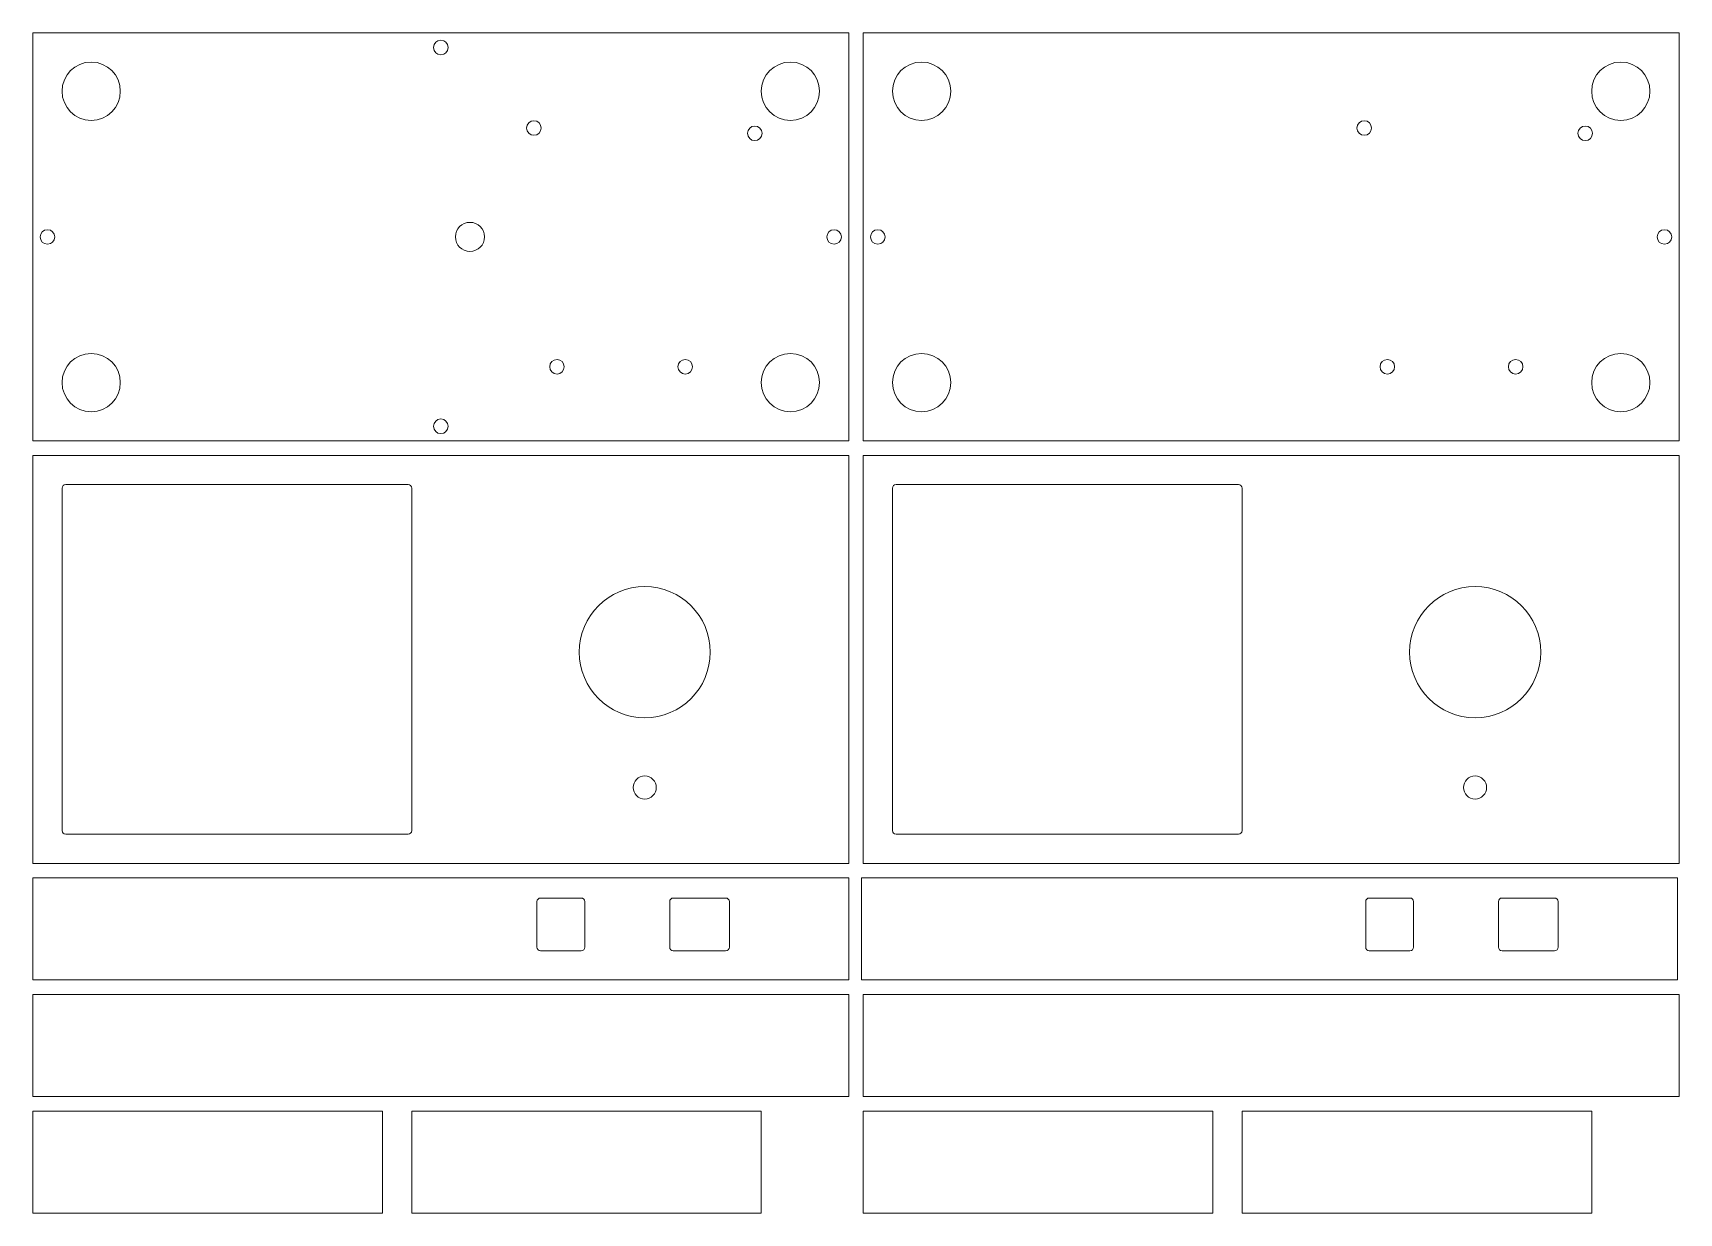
# Model space of a CAD drawing. Header units: inches. Extents: x 0 to 14.1, y -10.1 to 0.
import ezdxf

# ---------------------------------------------------------------- set-up
doc = ezdxf.new("R2010")
doc.units = ezdxf.units.IN
doc.header["$MEASUREMENT"] = 0
doc.layers.add('Layer 1', color=7, linetype='Continuous')

# ---------------------------------------------------------------- blocks, each defined once
blk = doc.blocks.new('block 2')
at = {"layer": 'Layer 1', "lineweight": 0}
blk.add_open_spline([(4.325, -7.844), (4.325, -7.861), (4.339, -7.875), (4.356, -7.875), (4.356, -7.875), (4.705, -7.875), (4.705, -7.875), (4.722, -7.875), (4.736, -7.861), (4.736, -7.844), (4.736, -7.844), (4.736, -7.453), (4.736, -7.453), (4.736, -7.436), (4.722, -7.422), (4.705, -7.422), (4.705, -7.422), (4.356, -7.422), (4.356, -7.422), (4.339, -7.422), (4.325, -7.436), (4.325, -7.453), (4.325, -7.453), (4.325, -7.844), (4.325, -7.844)], degree=3, knots=[0, 0, 0, 0, 1, 1, 1, 2, 2, 2, 3, 3, 3, 4, 4, 4, 5, 5, 5, 6, 6, 6, 7, 7, 7, 8, 8, 8, 8], dxfattribs=at)
at = {"layer": 'Layer 1', "color": 7, "lineweight": 18, "true_color": 0xffffff}
blk.add_open_spline([(4.325, -7.844), (4.325, -7.861), (4.339, -7.875), (4.356, -7.875), (4.356, -7.875), (4.705, -7.875), (4.705, -7.875), (4.722, -7.875), (4.736, -7.861), (4.736, -7.844), (4.736, -7.844), (4.736, -7.453), (4.736, -7.453), (4.736, -7.436), (4.722, -7.422), (4.705, -7.422), (4.705, -7.422), (4.356, -7.422), (4.356, -7.422), (4.339, -7.422), (4.325, -7.436), (4.325, -7.453), (4.325, -7.453), (4.325, -7.844), (4.325, -7.844)], degree=3, knots=[0, 0, 0, 0, 1, 1, 1, 2, 2, 2, 3, 3, 3, 4, 4, 4, 5, 5, 5, 6, 6, 6, 7, 7, 7, 8, 8, 8, 8], dxfattribs=at)
blk = doc.blocks.new('block 3')
at = {"layer": 'Layer 1', "lineweight": 0}
blk.add_open_spline([(5.464, -7.844), (5.464, -7.861), (5.478, -7.875), (5.495, -7.875), (5.495, -7.875), (5.944, -7.875), (5.944, -7.875), (5.962, -7.875), (5.976, -7.861), (5.976, -7.844), (5.976, -7.844), (5.976, -7.453), (5.976, -7.453), (5.976, -7.436), (5.962, -7.422), (5.944, -7.422), (5.944, -7.422), (5.495, -7.422), (5.495, -7.422), (5.478, -7.422), (5.464, -7.436), (5.464, -7.453), (5.464, -7.453), (5.464, -7.844), (5.464, -7.844)], degree=3, knots=[0, 0, 0, 0, 1, 1, 1, 2, 2, 2, 3, 3, 3, 4, 4, 4, 5, 5, 5, 6, 6, 6, 7, 7, 7, 8, 8, 8, 8], dxfattribs=at)
at = {"layer": 'Layer 1', "color": 7, "lineweight": 18, "true_color": 0xffffff}
blk.add_open_spline([(5.464, -7.844), (5.464, -7.861), (5.478, -7.875), (5.495, -7.875), (5.495, -7.875), (5.944, -7.875), (5.944, -7.875), (5.962, -7.875), (5.976, -7.861), (5.976, -7.844), (5.976, -7.844), (5.976, -7.453), (5.976, -7.453), (5.976, -7.436), (5.962, -7.422), (5.944, -7.422), (5.944, -7.422), (5.495, -7.422), (5.495, -7.422), (5.478, -7.422), (5.464, -7.436), (5.464, -7.453), (5.464, -7.453), (5.464, -7.844), (5.464, -7.844)], degree=3, knots=[0, 0, 0, 0, 1, 1, 1, 2, 2, 2, 3, 3, 3, 4, 4, 4, 5, 5, 5, 6, 6, 6, 7, 7, 7, 8, 8, 8, 8], dxfattribs=at)
blk = doc.blocks.new('block 4')
at = {"layer": 'Layer 1', "lineweight": 0}
blk.add_open_spline([(11.436, -7.844), (11.436, -7.861), (11.45, -7.875), (11.467, -7.875), (11.467, -7.875), (11.816, -7.875), (11.816, -7.875), (11.833, -7.875), (11.847, -7.861), (11.847, -7.844), (11.847, -7.844), (11.847, -7.453), (11.847, -7.453), (11.847, -7.436), (11.833, -7.422), (11.816, -7.422), (11.816, -7.422), (11.467, -7.422), (11.467, -7.422), (11.45, -7.422), (11.436, -7.436), (11.436, -7.453), (11.436, -7.453), (11.436, -7.844), (11.436, -7.844)], degree=3, knots=[0, 0, 0, 0, 1, 1, 1, 2, 2, 2, 3, 3, 3, 4, 4, 4, 5, 5, 5, 6, 6, 6, 7, 7, 7, 8, 8, 8, 8], dxfattribs=at)
at = {"layer": 'Layer 1', "color": 7, "lineweight": 18, "true_color": 0xffffff}
blk.add_open_spline([(11.436, -7.844), (11.436, -7.861), (11.45, -7.875), (11.467, -7.875), (11.467, -7.875), (11.816, -7.875), (11.816, -7.875), (11.833, -7.875), (11.847, -7.861), (11.847, -7.844), (11.847, -7.844), (11.847, -7.453), (11.847, -7.453), (11.847, -7.436), (11.833, -7.422), (11.816, -7.422), (11.816, -7.422), (11.467, -7.422), (11.467, -7.422), (11.45, -7.422), (11.436, -7.436), (11.436, -7.453), (11.436, -7.453), (11.436, -7.844), (11.436, -7.844)], degree=3, knots=[0, 0, 0, 0, 1, 1, 1, 2, 2, 2, 3, 3, 3, 4, 4, 4, 5, 5, 5, 6, 6, 6, 7, 7, 7, 8, 8, 8, 8], dxfattribs=at)
blk = doc.blocks.new('block 5')
at = {"layer": 'Layer 1', "lineweight": 0}
blk.add_open_spline([(12.575, -7.844), (12.575, -7.861), (12.589, -7.875), (12.606, -7.875), (12.606, -7.875), (13.056, -7.875), (13.056, -7.875), (13.073, -7.875), (13.087, -7.861), (13.087, -7.844), (13.087, -7.844), (13.087, -7.453), (13.087, -7.453), (13.087, -7.436), (13.073, -7.422), (13.056, -7.422), (13.056, -7.422), (12.606, -7.422), (12.606, -7.422), (12.589, -7.422), (12.575, -7.436), (12.575, -7.453), (12.575, -7.453), (12.575, -7.844), (12.575, -7.844)], degree=3, knots=[0, 0, 0, 0, 1, 1, 1, 2, 2, 2, 3, 3, 3, 4, 4, 4, 5, 5, 5, 6, 6, 6, 7, 7, 7, 8, 8, 8, 8], dxfattribs=at)
at = {"layer": 'Layer 1', "color": 7, "lineweight": 18, "true_color": 0xffffff}
blk.add_open_spline([(12.575, -7.844), (12.575, -7.861), (12.589, -7.875), (12.606, -7.875), (12.606, -7.875), (13.056, -7.875), (13.056, -7.875), (13.073, -7.875), (13.087, -7.861), (13.087, -7.844), (13.087, -7.844), (13.087, -7.453), (13.087, -7.453), (13.087, -7.436), (13.073, -7.422), (13.056, -7.422), (13.056, -7.422), (12.606, -7.422), (12.606, -7.422), (12.589, -7.422), (12.575, -7.436), (12.575, -7.453), (12.575, -7.453), (12.575, -7.844), (12.575, -7.844)], degree=3, knots=[0, 0, 0, 0, 1, 1, 1, 2, 2, 2, 3, 3, 3, 4, 4, 4, 5, 5, 5, 6, 6, 6, 7, 7, 7, 8, 8, 8, 8], dxfattribs=at)

msp = doc.modelspace()

# ---------------------------------------------------------------- linework, layer by layer
at = {"layer": 'Layer 1', "color": 7, "lineweight": 18, "true_color": 0xffffff}
for points in [[(7, -3.5), (0, -3.5), (0, 0), (7, 0), (7, -3.5)], [(14.125, -3.5), (7.125, -3.5), (7.125, 0), (14.125, 0), (14.125, -3.5)], [(7, -3.625), (0, -3.625), (0, -7.125), (7, -7.125), (7, -3.625)], [(14.125, -3.625), (7.125, -3.625), (7.125, -7.125), (14.125, -7.125), (14.125, -3.625)], [(0, -7.25), (7, -7.25), (7, -8.125), (0, -8.125), (0, -7.25)], [(7.111, -7.25), (14.111, -7.25), (14.111, -8.125), (7.111, -8.125), (7.111, -7.25)], [(0, -8.25), (7, -8.25), (7, -9.125), (0, -9.125), (0, -8.25)], [(7.125, -8.25), (14.125, -8.25), (14.125, -9.125), (7.125, -9.125), (7.125, -8.25)], [(3, -10.125), (0, -10.125), (0, -9.25), (3, -9.25), (3, -10.125)], [(6.25, -10.125), (3.25, -10.125), (3.25, -9.25), (6.25, -9.25), (6.25, -10.125)], [(10.125, -10.125), (7.125, -10.125), (7.125, -9.25), (10.125, -9.25), (10.125, -10.125)], [(13.375, -10.125), (10.375, -10.125), (10.375, -9.25), (13.375, -9.25), (13.375, -10.125)]]:
    msp.add_lwpolyline(points, dxfattribs=at)
for points, knots in [([(3.562, -0.125), (3.562, -0.16), (3.535, -0.188), (3.5, -0.188), (3.465, -0.188), (3.438, -0.16), (3.438, -0.125), (3.438, -0.09), (3.465, -0.062), (3.5, -0.062), (3.535, -0.062), (3.562, -0.09), (3.562, -0.125)], [0, 0, 0, 0, 1, 1, 1, 2, 2, 2, 3, 3, 3, 4, 4, 4, 4]), ([(4.361, -0.816), (4.361, -0.85), (4.333, -0.878), (4.299, -0.878), (4.264, -0.878), (4.236, -0.85), (4.236, -0.816), (4.236, -0.781), (4.264, -0.753), (4.299, -0.753), (4.333, -0.753), (4.361, -0.781), (4.361, -0.816)], [0, 0, 0, 0, 1, 1, 1, 2, 2, 2, 3, 3, 3, 4, 4, 4, 4]), ([(6.257, -0.861), (6.257, -0.896), (6.229, -0.924), (6.194, -0.924), (6.16, -0.924), (6.132, -0.896), (6.132, -0.861), (6.132, -0.827), (6.16, -0.799), (6.194, -0.799), (6.229, -0.799), (6.257, -0.827), (6.257, -0.861)], [0, 0, 0, 0, 1, 1, 1, 2, 2, 2, 3, 3, 3, 4, 4, 4, 4]), ([(11.486, -0.816), (11.486, -0.85), (11.458, -0.878), (11.424, -0.878), (11.389, -0.878), (11.361, -0.85), (11.361, -0.816), (11.361, -0.781), (11.389, -0.753), (11.424, -0.753), (11.458, -0.753), (11.486, -0.781), (11.486, -0.816)], [0, 0, 0, 0, 1, 1, 1, 2, 2, 2, 3, 3, 3, 4, 4, 4, 4]), ([(13.382, -0.861), (13.382, -0.896), (13.354, -0.924), (13.319, -0.924), (13.285, -0.924), (13.257, -0.896), (13.257, -0.861), (13.257, -0.827), (13.285, -0.799), (13.319, -0.799), (13.354, -0.799), (13.382, -0.827), (13.382, -0.861)], [0, 0, 0, 0, 1, 1, 1, 2, 2, 2, 3, 3, 3, 4, 4, 4, 4]), ([(0.187, -1.75), (0.187, -1.785), (0.16, -1.812), (0.125, -1.812), (0.09, -1.812), (0.062, -1.785), (0.062, -1.75), (0.062, -1.715), (0.09, -1.688), (0.125, -1.688), (0.16, -1.688), (0.187, -1.715), (0.187, -1.75)], [0, 0, 0, 0, 1, 1, 1, 2, 2, 2, 3, 3, 3, 4, 4, 4, 4]), ([(3.875, -1.75), (3.875, -1.819), (3.819, -1.875), (3.75, -1.875), (3.681, -1.875), (3.625, -1.819), (3.625, -1.75), (3.625, -1.681), (3.681, -1.625), (3.75, -1.625), (3.819, -1.625), (3.875, -1.681), (3.875, -1.75)], [0, 0, 0, 0, 1, 1, 1, 2, 2, 2, 3, 3, 3, 4, 4, 4, 4]), ([(6.937, -1.75), (6.937, -1.785), (6.91, -1.812), (6.875, -1.812), (6.84, -1.812), (6.812, -1.785), (6.812, -1.75), (6.812, -1.715), (6.84, -1.688), (6.875, -1.688), (6.91, -1.688), (6.937, -1.715), (6.937, -1.75)], [0, 0, 0, 0, 1, 1, 1, 2, 2, 2, 3, 3, 3, 4, 4, 4, 4]), ([(7.312, -1.75), (7.312, -1.785), (7.285, -1.812), (7.25, -1.812), (7.215, -1.812), (7.187, -1.785), (7.187, -1.75), (7.187, -1.715), (7.215, -1.688), (7.25, -1.688), (7.285, -1.688), (7.312, -1.715), (7.312, -1.75)], [0, 0, 0, 0, 1, 1, 1, 2, 2, 2, 3, 3, 3, 4, 4, 4, 4]), ([(14.062, -1.75), (14.062, -1.785), (14.035, -1.812), (14, -1.812), (13.965, -1.812), (13.937, -1.785), (13.937, -1.75), (13.937, -1.715), (13.965, -1.688), (14, -1.688), (14.035, -1.688), (14.062, -1.715), (14.062, -1.75)], [0, 0, 0, 0, 1, 1, 1, 2, 2, 2, 3, 3, 3, 4, 4, 4, 4]), ([(4.559, -2.865), (4.559, -2.899), (4.531, -2.927), (4.497, -2.927), (4.462, -2.927), (4.434, -2.899), (4.434, -2.865), (4.434, -2.83), (4.462, -2.802), (4.497, -2.802), (4.531, -2.802), (4.559, -2.83), (4.559, -2.865)], [0, 0, 0, 0, 1, 1, 1, 2, 2, 2, 3, 3, 3, 4, 4, 4, 4]), ([(5.66, -2.865), (5.66, -2.899), (5.632, -2.927), (5.597, -2.927), (5.563, -2.927), (5.535, -2.899), (5.535, -2.865), (5.535, -2.83), (5.563, -2.802), (5.597, -2.802), (5.632, -2.802), (5.66, -2.83), (5.66, -2.865)], [0, 0, 0, 0, 1, 1, 1, 2, 2, 2, 3, 3, 3, 4, 4, 4, 4]), ([(11.684, -2.865), (11.684, -2.899), (11.656, -2.927), (11.622, -2.927), (11.587, -2.927), (11.559, -2.899), (11.559, -2.865), (11.559, -2.83), (11.587, -2.802), (11.622, -2.802), (11.656, -2.802), (11.684, -2.83), (11.684, -2.865)], [0, 0, 0, 0, 1, 1, 1, 2, 2, 2, 3, 3, 3, 4, 4, 4, 4]), ([(12.785, -2.865), (12.785, -2.899), (12.757, -2.927), (12.722, -2.927), (12.688, -2.927), (12.66, -2.899), (12.66, -2.865), (12.66, -2.83), (12.688, -2.802), (12.722, -2.802), (12.757, -2.802), (12.785, -2.83), (12.785, -2.865)], [0, 0, 0, 0, 1, 1, 1, 2, 2, 2, 3, 3, 3, 4, 4, 4, 4]), ([(3.562, -3.375), (3.562, -3.41), (3.535, -3.438), (3.5, -3.438), (3.465, -3.438), (3.438, -3.41), (3.438, -3.375), (3.438, -3.34), (3.465, -3.312), (3.5, -3.312), (3.535, -3.312), (3.562, -3.34), (3.562, -3.375)], [0, 0, 0, 0, 1, 1, 1, 2, 2, 2, 3, 3, 3, 4, 4, 4, 4]), ([(0.25, -3.906), (0.25, -3.889), (0.264, -3.875), (0.281, -3.875), (0.281, -3.875), (3.219, -3.875), (3.219, -3.875), (3.236, -3.875), (3.25, -3.889), (3.25, -3.906), (3.25, -3.906), (3.25, -6.844), (3.25, -6.844), (3.25, -6.861), (3.236, -6.875), (3.219, -6.875), (3.219, -6.875), (0.281, -6.875), (0.281, -6.875), (0.264, -6.875), (0.25, -6.861), (0.25, -6.844), (0.25, -6.844), (0.25, -3.906), (0.25, -3.906)], [0, 0, 0, 0, 1, 1, 1, 2, 2, 2, 3, 3, 3, 4, 4, 4, 5, 5, 5, 6, 6, 6, 7, 7, 7, 8, 8, 8, 8]), ([(7.375, -3.906), (7.375, -3.889), (7.389, -3.875), (7.406, -3.875), (7.406, -3.875), (10.344, -3.875), (10.344, -3.875), (10.361, -3.875), (10.375, -3.889), (10.375, -3.906), (10.375, -3.906), (10.375, -6.844), (10.375, -6.844), (10.375, -6.861), (10.361, -6.875), (10.344, -6.875), (10.344, -6.875), (7.406, -6.875), (7.406, -6.875), (7.389, -6.875), (7.375, -6.861), (7.375, -6.844), (7.375, -6.844), (7.375, -3.906), (7.375, -3.906)], [0, 0, 0, 0, 1, 1, 1, 2, 2, 2, 3, 3, 3, 4, 4, 4, 5, 5, 5, 6, 6, 6, 7, 7, 7, 8, 8, 8, 8]), ([(5.812, -5.312), (5.812, -5.002), (5.561, -4.75), (5.25, -4.75), (4.939, -4.75), (4.688, -5.002), (4.688, -5.312), (4.688, -5.623), (4.939, -5.875), (5.25, -5.875), (5.561, -5.875), (5.812, -5.623), (5.812, -5.312)], [0, 0, 0, 0, 1, 1, 1, 2, 2, 2, 3, 3, 3, 4, 4, 4, 4]), ([(12.938, -5.312), (12.938, -5.002), (12.686, -4.75), (12.375, -4.75), (12.064, -4.75), (11.812, -5.002), (11.812, -5.312), (11.812, -5.623), (12.064, -5.875), (12.375, -5.875), (12.686, -5.875), (12.938, -5.623), (12.938, -5.312)], [0, 0, 0, 0, 1, 1, 1, 2, 2, 2, 3, 3, 3, 4, 4, 4, 4]), ([(5.349, -6.474), (5.349, -6.419), (5.305, -6.375), (5.25, -6.375), (5.195, -6.375), (5.151, -6.419), (5.151, -6.474), (5.151, -6.528), (5.195, -6.573), (5.25, -6.573), (5.305, -6.573), (5.349, -6.528), (5.349, -6.474)], [0, 0, 0, 0, 1, 1, 1, 2, 2, 2, 3, 3, 3, 4, 4, 4, 4]), ([(12.474, -6.474), (12.474, -6.419), (12.43, -6.375), (12.375, -6.375), (12.32, -6.375), (12.276, -6.419), (12.276, -6.474), (12.276, -6.528), (12.32, -6.573), (12.375, -6.573), (12.43, -6.573), (12.474, -6.528), (12.474, -6.474)], [0, 0, 0, 0, 1, 1, 1, 2, 2, 2, 3, 3, 3, 4, 4, 4, 4])]:
    msp.add_open_spline(points, degree=3, knots=knots, dxfattribs=at)
at = {"layer": 'Layer 1', "color": 1, "lineweight": 18, "true_color": 0xff0000}
for points in [[(0.75, -0.5), (0.75, -0.638), (0.638, -0.75), (0.5, -0.75), (0.362, -0.75), (0.25, -0.638), (0.25, -0.5), (0.25, -0.362), (0.362, -0.25), (0.5, -0.25), (0.638, -0.25), (0.75, -0.362), (0.75, -0.5)], [(6.75, -0.5), (6.75, -0.638), (6.638, -0.75), (6.5, -0.75), (6.362, -0.75), (6.25, -0.638), (6.25, -0.5), (6.25, -0.362), (6.362, -0.25), (6.5, -0.25), (6.638, -0.25), (6.75, -0.362), (6.75, -0.5)], [(7.875, -0.5), (7.875, -0.638), (7.763, -0.75), (7.625, -0.75), (7.487, -0.75), (7.375, -0.638), (7.375, -0.5), (7.375, -0.362), (7.487, -0.25), (7.625, -0.25), (7.763, -0.25), (7.875, -0.362), (7.875, -0.5)], [(13.875, -0.5), (13.875, -0.638), (13.763, -0.75), (13.625, -0.75), (13.487, -0.75), (13.375, -0.638), (13.375, -0.5), (13.375, -0.362), (13.487, -0.25), (13.625, -0.25), (13.763, -0.25), (13.875, -0.362), (13.875, -0.5)], [(0.75, -3), (0.75, -3.138), (0.638, -3.25), (0.5, -3.25), (0.362, -3.25), (0.25, -3.138), (0.25, -3), (0.25, -2.862), (0.362, -2.75), (0.5, -2.75), (0.638, -2.75), (0.75, -2.862), (0.75, -3)], [(6.75, -3), (6.75, -3.138), (6.638, -3.25), (6.5, -3.25), (6.362, -3.25), (6.25, -3.138), (6.25, -3), (6.25, -2.862), (6.362, -2.75), (6.5, -2.75), (6.638, -2.75), (6.75, -2.862), (6.75, -3)], [(7.875, -3), (7.875, -3.138), (7.763, -3.25), (7.625, -3.25), (7.487, -3.25), (7.375, -3.138), (7.375, -3), (7.375, -2.862), (7.487, -2.75), (7.625, -2.75), (7.763, -2.75), (7.875, -2.862), (7.875, -3)], [(13.875, -3), (13.875, -3.138), (13.763, -3.25), (13.625, -3.25), (13.487, -3.25), (13.375, -3.138), (13.375, -3), (13.375, -2.862), (13.487, -2.75), (13.625, -2.75), (13.763, -2.75), (13.875, -2.862), (13.875, -3)]]:
    msp.add_open_spline(points, degree=3, knots=[0, 0, 0, 0, 1, 1, 1, 2, 2, 2, 3, 3, 3, 4, 4, 4, 4], dxfattribs=at)
at = {"layer": 'Layer 1', "lineweight": 0}
for points in [[(0.25, -3.906), (0.25, -3.889), (0.264, -3.875), (0.281, -3.875), (0.281, -3.875), (3.219, -3.875), (3.219, -3.875), (3.236, -3.875), (3.25, -3.889), (3.25, -3.906), (3.25, -3.906), (3.25, -6.844), (3.25, -6.844), (3.25, -6.861), (3.236, -6.875), (3.219, -6.875), (3.219, -6.875), (0.281, -6.875), (0.281, -6.875), (0.264, -6.875), (0.25, -6.861), (0.25, -6.844), (0.25, -6.844), (0.25, -3.906), (0.25, -3.906)], [(7.375, -3.906), (7.375, -3.889), (7.389, -3.875), (7.406, -3.875), (7.406, -3.875), (10.344, -3.875), (10.344, -3.875), (10.361, -3.875), (10.375, -3.889), (10.375, -3.906), (10.375, -3.906), (10.375, -6.844), (10.375, -6.844), (10.375, -6.861), (10.361, -6.875), (10.344, -6.875), (10.344, -6.875), (7.406, -6.875), (7.406, -6.875), (7.389, -6.875), (7.375, -6.861), (7.375, -6.844), (7.375, -6.844), (7.375, -3.906), (7.375, -3.906)]]:
    msp.add_open_spline(points, degree=3, knots=[0, 0, 0, 0, 1, 1, 1, 2, 2, 2, 3, 3, 3, 4, 4, 4, 5, 5, 5, 6, 6, 6, 7, 7, 7, 8, 8, 8, 8], dxfattribs=at)

# ---------------------------------------------------------------- block references
at = {"layer": 'Layer 1'}
for name in ['block 2', 'block 3', 'block 4', 'block 5']:
    msp.add_blockref(name, (0, 0), dxfattribs=at)

doc.saveas('drawing.dxf')
